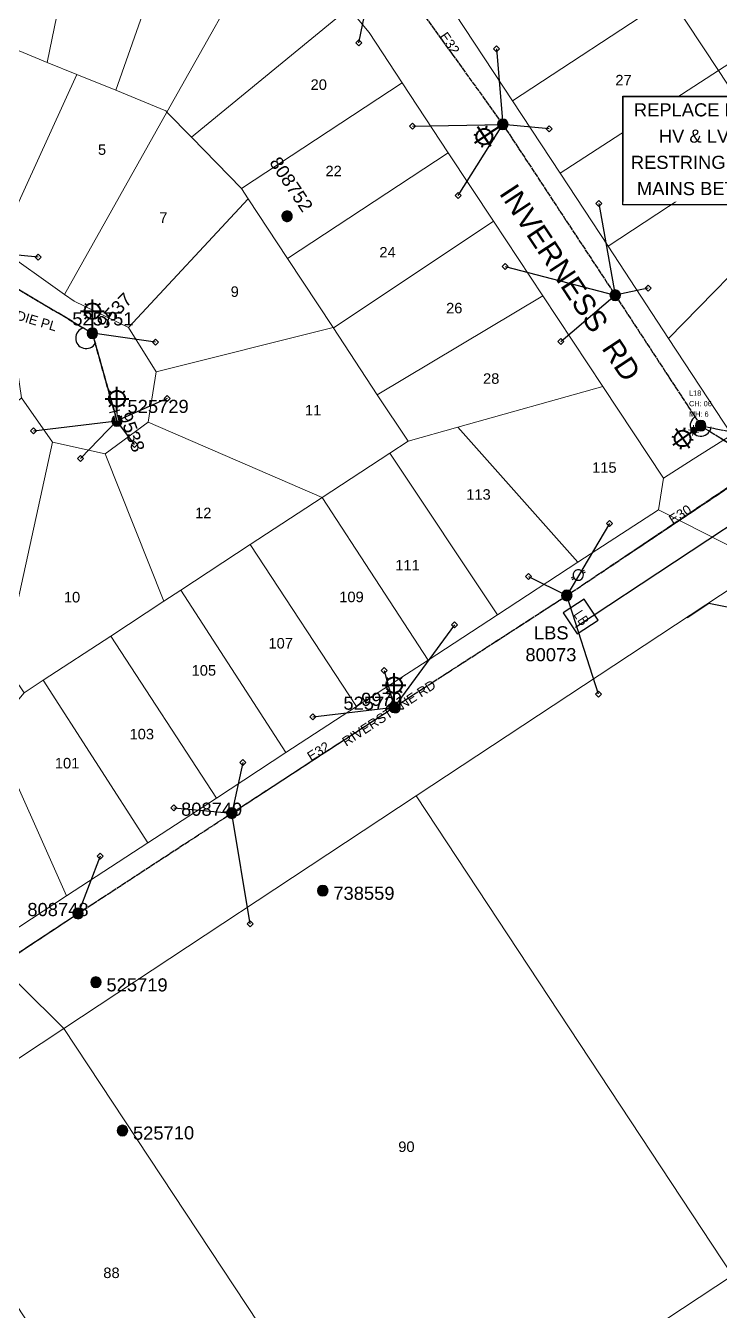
# Model space of a CAD drawing. Header units: metres. Extents: x 302064 to 305578, y 6265466 to 6271990.
# Drawn here: x 302822.2 to 302954.4, y 6270989.3 to 6271234.3 of the extents above; entities that cross this region are included whole.
import ezdxf
from ezdxf.enums import TextEntityAlignment as Align

# ---------------------------------------------------------------- set-up
doc = ezdxf.new("R2010")
doc.units = ezdxf.units.M
doc.linetypes.add('Cable Exist OH', pattern=[1, 1, 0])
doc.layers.get('0').update_dxf_attribs({"color": 6})
for name, color, linetype in [('_User Miscellaneous1', 7, 'Continuous'), ('_User_LV_Exist', 7, 'Continuous'), ('DEVELOP', 2, 'Continuous'), ('Equip_SP_HV_EXT', 7, 'Continuous'), ('Equip_SP_LV_EXT', 7, 'Continuous'), ('Equip_SP_SL_EXT', 7, 'Continuous'), ('Mains_HV_EXT', 1, 'Continuous'), ('Mains_LV_EXT', 5, 'Continuous'), ('Mains_SL_EXT', 3, 'Continuous'), ('Services_SP_EXT', 7, 'Continuous'), ('SupportsOH_SP_TR_HV_LV_SL_EXT', 7, 'Continuous'), ('XR01255_CC_DES$0$ROAD_CONTROL', 252, 'Continuous'), ('XR01255_CC_LOT_LAYOUT$0$F_LOT', 252, 'Continuous')]:
    doc.layers.add(name, color=color, linetype=linetype)
for name, color, linetype, lineweight in [('Cadastre Land Parcels_SP_EXT', 7, 'Continuous', 5), ('Cadastre Roads_SP_EXT', 9, 'Continuous', 5), ('LH-LUM-L18', 1, 'Continuous', 0), ('LH-POL-Poles&Pendants', 1, 'Continuous', 0)]:
    doc.layers.add(name, color=color, linetype=linetype, lineweight=lineweight)
doc.styles.add('iecARIAL', font='arial.ttf', dxfattribs={"height": 2})
doc.styles.add('POLE_LABEL', font='arial.ttf')
doc.styles.get("Standard").update_dxf_attribs({"font": 'arial.ttf'})

# ---------------------------------------------------------------- blocks, each defined once
blk = doc.blocks.new('LV_OH_LINKS_OPEN_EXT')
for p, q in [((-0.17, 4.97), (-0.17, 5.46)), ((0.17, 4.97), (0.17, 5.46)), ((-0.17, 3), (-0.17, 2.5)), ((0.17, 3), (0.17, 2.5))]:
    blk.add_line(p, q)
blk.add_lwpolyline([(0, 2.99, 1), (0, 4.98, 1)], format="xyb", close=True)
at = {"flags": 9}
for tag, p in [('ACTUAL_STATUS', (0, 0)), ('CONSTRUCTED_VOLTAGE', (0, -0.2)), ('OPERATING_VOLTAGE', (0, -0.6)), ('ORIENTATION', (0, -0.8)), ('OWNED_BY', (0, -1)), ('STATE', (0, -1.2)), ('SWITCH_TYPE', (0, -1.4)), ('NO_PHASES', (0, -0.4)), ('USAGE', (0, -1.6)), ('LEGEND', (0, -1.8)), ('NOTES', (0, -2))]:
    blk.add_attdef(tag, text='', height=0.2, dxfattribs=at).set_placement(p, align=Align.MIDDLE_LEFT)
at = {"flags": 1}
blk.add_attdef('Z', (0, 0), '', height=0.2, dxfattribs=at)
blk = doc.blocks.new('SL_LANTERN_EXT')
at = {"lineweight": 40}
for p, q in [((-1.46, 5.68), (-1.06, 5.28)), ((0, 1.97), (0, 6.47)), ((1.46, 5.68), (1.06, 5.28)), ((-2.25, 4.22), (2.25, 4.22)), ((-1.46, 2.76), (-1.06, 3.16)), ((0, 0), (0, 2.72)), ((1.46, 2.76), (1.06, 3.16))]:
    blk.add_line(p, q, dxfattribs=at)
blk.add_circle((0, 4.22), 1.5, dxfattribs=at)
at = {"style": 'iecARIAL', "flags": 8}
blk.add_attdef('ASSET_NUM', (1.5, 1.5), '', height=2.5, dxfattribs=at)
for tag, p, height, flags in [('OPERATING_VOLTAGE', (0.98, -1.65), 0.2, 9), ('ORIENTATION', (0.98, -1.85), 0.2, 9), ('OWNED_BY', (0.98, -2.05), 0.2, 9), ('STATE', (0.98, -2.25), 0.2, 9), ('CONSTRUCTED_VOLTAGE', (0.98, -0.65), 0.2, 9), ('CONTROL_TYPE', (0.98, -0.85), 0.2, 9), ('LANTERN_PURPOSE', (0.98, -1.05), 0.2, 9), ('LANTERN_TYPE', (0.98, -1.25), 0.2, 9), ('NO_PHASES', (0.98, -1.45), 0.2, 9), ('USAGE', (0.98, -2.45), 0.2, 9), ('CEXIST', (0.98, -2.65), 0.2, 9), ('LNUMBER', (2.18, -3.25), 2.5, 8), ('CNEW', (0.98, -2.85), 0.2, 9), ('CNUMBER', (0.98, -3.05), 0.2, 9), ('CREMOVE', (0.98, -3.25), 0.2, 9), ('CREPLACE', (0.98, -3.45), 0.2, 9), ('LKINGHEIGHT', (0.98, -3.65), 0.2, 9), ('LBRACKET', (0.98, -3.85), 0.2, 9), ('LBRACKETVOCAB', (0.98, -4.05), 0.2, 9), ('LCATEGORY', (0.98, -4.25), 0.2, 9), ('LCHARGE1', (0.98, -4.45), 0.2, 9), ('LCHARGE1PERCENT', (0.98, -4.65), 0.2, 9), ('LCHARGE2', (0.98, -4.85), 0.2, 9), ('LCHARGE2PERCENT', (0.98, -5.05), 0.2, 9), ('LCHARGE3', (0.98, -5.25), 0.2, 9), ('LCHARGE3PERCENT', (0.98, -5.45), 0.2, 9), ('LEXIST', (0.98, -5.65), 0.2, 9), ('LLAMP', (0.98, -5.85), 0.2, 9), ('LLAMPVOCAB', (0.98, -6.05), 0.2, 9), ('LMAST', (0.98, -6.25), 0.2, 9), ('LMASTVOCAB', (0.98, -6.45), 0.2, 9), ('LNEW', (0.98, -6.65), 0.2, 9), ('LANTNUMBER', (0.98, -6.85), 0.2, 9), ('LOUTREACH', (0.98, -7.25), 0.2, 9), ('LOUTREACHVOCAB', (0.98, -7.45), 0.2, 9), ('STREETNAME', (0.98, -9.25), 0.2, 9), ('SUBURB', (0.98, -9.45), 0.2, 1), ('LRATECODE', (0.98, -7.65), 0.2, 9), ('LREMOVE', (0.98, -7.85), 0.2, 9), ('LREPLACE', (0.98, -8.05), 0.2, 9), ('LTYPE', (0.98, -8.25), 0.2, 9), ('LTYPEVOCAB', (0.98, -8.45), 0.2, 9), ('LEGEND', (0.98, -8.65), 0.2, 9), ('LOCATION', (0.98, -8.85), 0.2, 9), ('NOTES', (0.98, -9.05), 0.2, 9)]:
    blk.add_attdef(tag, p, '', height=height, dxfattribs=dict(flags=flags))
blk = doc.blocks.new('CCP_EXT')
at = {"flags": 9}
blk.add_attdef('NOTES', text='', height=0.2, dxfattribs=at).set_placement((0, -2), align=Align.MIDDLE_LEFT)
blk.add_wipeout([(0, 0.57), (0.57, 0), (0, -0.57), (-0.57, 0)])
blk.add_lwpolyline([(-0.57, 0), (0, 0.57), (0.57, 0), (0, -0.57), (-0.57, 0)])
at = {"flags": 1}
blk.add_attdef('Z', (0, 0), '', height=0.2, dxfattribs=at)
at = {"flags": 9}
for tag, p in [('CCP_TYPE', (0, 0)), ('CONSTRUCTED_VOLTAGE', (0, -0.2)), ('OPERATING_VOLTAGE', (0, -0.6)), ('ORIENTATION', (0, -0.8)), ('OWNED_BY', (0, -1)), ('STATE', (0, -1.8)), ('NO_PHASES', (0, -0.4)), ('USAGE', (0, -1.2)), ('LEGEND', (0, -1.4)), ('LIFE_SUPPORT', (0, -1.6))]:
    blk.add_attdef(tag, text='', height=0.2, dxfattribs=at).set_placement(p, align=Align.MIDDLE_LEFT)
blk = doc.blocks.new('POLE_EXT')
blk.add_hatch(color=256).paths.add_polyline_path([(-1, 0, 1), (1, 0, 1)])
blk.add_lwpolyline([(-1, 0, 1), (1, 0, 1)], format="xyb", close=True)
for tag, height, flags, p in [('pNumber', 2.5, 8, (-17.84, 2.07)), ('OWNED_BY', 0.2, 9, (1.35, -0.4)), ('SPECIAL_USE', 0.2, 9, (1.35, -0.8)), ('STATE', 0.2, 9, (1.35, -1)), ('cLV', 0.2, 9, (1.35, -1.4)), ('hDepth', 0.2, 9, (1.35, -1.6)), ('hDia', 0.2, 9, (1.35, -1.8)), ('cHV', 0.2, 9, (1.35, -2)), ('PARENT', 0.2, 9, (1.35, -0.6)), ('USAGE', 0.2, 9, (1.35, -1.2)), ('LBRACKET', 0.2, 9, (1.35, -2.2)), ('LExisting', 0.2, 9, (1.35, -2.4)), ('cLinedev', 0.2, 9, (1.35, -3.4)), ('pExisting', 0.2, 9, (1.35, -3.8)), ('pFooting', 0.2, 9, (1.35, -4.4)), ('pNew', 0.2, 9, (1.35, -4.6)), ('pRelocate', 0.2, 9, (1.35, -5)), ('LANTNUMBER', 0.2, 9, (1.35, -2.6)), ('LOther', 0.2, 9, (1.35, -2.8)), ('LRemove', 0.2, 9, (1.35, -3)), ('LEGEND', 0.2, 9, (1.35, -3.2)), ('LOCATION', 0.2, 9, (1.35, -3.6)), ('PFNUMBER', 0.2, 9, (1.35, -4)), ('NEWPFNUMBER', 0.2, 9, (1.35, -4.2)), ('pRemove', 0.2, 9, (1.35, -5.2)), ('pReplace', 0.2, 9, (1.35, -5.4)), ('pStay', 0.2, 9, (1.35, -5.6)), ('pType', 0.2, 9, (1.35, -5.8)), ('cspan', 0.2, 9, (1.35, -6)), ('STREETNAME', 0.2, 9, (1.35, -6.2)), ('SUBURB', 0.2, 9, (1.35, -6.4)), ('OPERATED_BY', 0.2, 9, (1.36, -7.01)), ('NOTES', 0.2, 9, (1.35, -6.6)), ('MAINTAINED_BY', 0.2, 9, (1.36, -6.81))]:
    blk.add_attdef(tag, text='', height=height, dxfattribs=dict(flags=flags)).set_placement(p, align=Align.MIDDLE_LEFT)
at = {"style": 'POLE_LABEL'}
for tag, height, flags, p in [('ASSET_NUM', 2.5, 8, (2, 2)), ('STRUCTURE_PLANT_NUMBER', 0.2, 9, (1.35, 0.03)), ('STREET_CODE', 0.2, 9, (1.35, -0.2))]:
    blk.add_attdef(tag, text='', height=height, dxfattribs=dict(at, flags=flags)).set_placement(p, align=Align.MIDDLE_LEFT)
at = {"flags": 1}
blk.add_attdef('Z', (1.35, -7.33), '', height=0.2, dxfattribs=at)
blk = doc.blocks.new('HV_LOAD_BREAK_EXT')
blk.add_lwpolyline([(-2.4, -2.4), (2.4, -2.4), (2.4, 2.4), (-2.4, 2.4)], close=True)
at = {"insert": (-1.1, 0.99), "char_height": 2, "width": 2.9628, "attachment_point": 1}
blk.add_mtext('{\\Fisocp|c0;LB}', dxfattribs=at)
for tag, height, flags, p in [('ASSET_NUM', 2.5, 8, (2, 2)), ('STREET_CODE', 0.2, 9, (1.5, 0)), ('ACTUAL_STATUS', 0.2, 9, (1.5, -0.2)), ('CONSTRUCTED_VOLTAGE', 0.2, 9, (1.5, -0.4)), ('OPERATING_VOLTAGE', 0.2, 9, (1.5, -0.8)), ('ORIENTATION', 0.2, 9, (1.5, -1)), ('OWNED_BY', 0.2, 9, (1.5, -1.2)), ('OPERATED_BY', 0.2, 9, (1.5, -1.4)), ('STATE', 0.2, 9, (1.5, -1.8)), ('SWITCH_TYPE', 0.2, 9, (1.5, -2)), ('NO_PHASES', 0.2, 9, (1.5, -0.6)), ('MAINTAINED_BY', 0.2, 9, (1.5, -1.6)), ('USAGE', 0.2, 9, (1.5, -2.2)), ('LEGEND', 0.2, 9, (1.5, -2.4)), ('STREETNAME', 0.2, 9, (1.5, -2.8)), ('SUBURB', 0.2, 9, (1.5, -3)), ('Z', 0.2, 1, (1.5, -3.6)), ('LOCATION', 0.2, 9, (1.5, -2.6)), ('NOTES', 0.2, 9, (1.5, -3.2)), ('LABEL_ALIGNMENT', 0.2, 9, (1.5, -3.4))]:
    blk.add_attdef(tag, text='', height=height, dxfattribs=dict(flags=flags)).set_placement(p, align=Align.MIDDLE_LEFT)
blk = doc.blocks.new('End Shackle_EXT')
at = {"flags": 9}
blk.add_attdef('NOTES', text='', height=0.2, dxfattribs=at).set_placement((0, -1.6), align=Align.MIDDLE_LEFT)
blk.add_wipeout([(0, 0.25), (1.81, 0.25), (1.82, -0.25), (0, -0.25)])
blk.add_line((1.81, -1), (1.81, 1))
at = {"flags": 1}
blk.add_attdef('Z', (0, 0), '', height=0.2, dxfattribs=at)
at = {"flags": 9}
for tag, p in [('CONNECTOR_TYPE', (0, 0)), ('CONSTRUCTED_VOLTAGE', (0, -0.2)), ('OPERATING_VOLTAGE', (0, -0.6)), ('ORIENTATION', (0, -0.8)), ('OWNED_BY', (0, -1)), ('STATE', (0, -1.2)), ('NO_PHASES', (0, -0.4)), ('USAGE', (0, -1.4))]:
    blk.add_attdef(tag, text='', height=0.2, dxfattribs=at).set_placement(p, align=Align.MIDDLE_LEFT)
blk = doc.blocks.new('A$C07AF69C9')
at = {"layer": 'XR01255_CC_DES$0$ROAD_CONTROL'}
blk.add_lwpolyline([(131.97, 189.03), (0, 101.85)], dxfattribs=at)
at = {"layer": 'XR01255_CC_LOT_LAYOUT$0$F_LOT'}
blk.add_lwpolyline([(21.25, 103.76), (25.42, 106.52), (32.34, 105.11), (101.68, 0)], dxfattribs=at)
blk = doc.blocks.new('A$C70F866E6')
at = {"layer": 'LH-LUM-L18', "color": 1, "extrusion": (0.072045, 0.049047, 0.996195)}
for p, q in [((0.00051, 0.0915, 0.00609), (0.00011, 0.09154, 0.00612)), ((0.00061, 0.09111, 0.0061), (0.00028, 0.09089, 0.00614)), ((0.00068, 0.09186, 0.00606), (0.00041, 0.09214, 0.00607)), ((0.0005, 0.09147, 0.00609), (0.00128, 0.092, 0.00601)), ((0.0005, 0.09149, 0.00609), (0.00126, 0.092, 0.00601)), ((0.0005, 0.09144, 0.00609), (0.0013, 0.09199, 0.00601)), ((0.0005, 0.09142, 0.0061), (0.00132, 0.09198, 0.00601)), ((0.0005, 0.0914, 0.0061), (0.00134, 0.09197, 0.00601)), ((0.0005, 0.09137, 0.0061), (0.00136, 0.09196, 0.00601)), ((0.00053, 0.09162, 0.00608), (0.0005, 0.09147, 0.00609)), ((0.0005, 0.09147, 0.00609), (0.00051, 0.09132, 0.0061)), ((0.00051, 0.09154, 0.00609), (0.0012, 0.09202, 0.00601)), ((0.00051, 0.09152, 0.00609), (0.00123, 0.09201, 0.00601)), ((0.00051, 0.09135, 0.0061), (0.00138, 0.09195, 0.00601)), ((0.00051, 0.09133, 0.0061), (0.0014, 0.09194, 0.006)), ((0.00051, 0.09131, 0.0061), (0.00142, 0.09193, 0.006)), ((0.00051, 0.09132, 0.0061), (0.00056, 0.09117, 0.0061)), ((0.00052, 0.09157, 0.00609), (0.00118, 0.09202, 0.00602)), ((0.00052, 0.0916, 0.00608), (0.00115, 0.09202, 0.00602)), ((0.00052, 0.09129, 0.0061), (0.00144, 0.09191, 0.006)), ((0.00053, 0.09163, 0.00608), (0.00112, 0.09203, 0.00602)), ((0.00053, 0.09127, 0.0061), (0.00145, 0.0919, 0.006)), ((0.00053, 0.09125, 0.0061), (0.00147, 0.09189, 0.006)), ((0.0006, 0.09176, 0.00607), (0.00053, 0.09162, 0.00608)), ((0.00054, 0.09166, 0.00608), (0.00108, 0.09203, 0.00602)), ((0.00054, 0.09123, 0.0061), (0.00148, 0.09187, 0.006)), ((0.00055, 0.09121, 0.0061), (0.0015, 0.09186, 0.006)), ((0.00055, 0.09119, 0.0061), (0.00151, 0.09185, 0.006)), ((0.00056, 0.0917, 0.00608), (0.00104, 0.09203, 0.00603)), ((0.00056, 0.09118, 0.0061), (0.00153, 0.09183, 0.006)), ((0.00056, 0.09117, 0.0061), (0.0006, 0.09111, 0.0061)), ((0.00057, 0.09116, 0.0061), (0.00154, 0.09182, 0.006)), ((0.00058, 0.09173, 0.00607), (0.001, 0.09202, 0.00603)), ((0.00058, 0.09114, 0.0061), (0.00155, 0.0918, 0.006)), ((0.00059, 0.09112, 0.0061), (0.00156, 0.09179, 0.006)), ((0.0006, 0.09177, 0.00607), (0.00095, 0.09201, 0.00603)), ((0.0007, 0.09188, 0.00606), (0.0006, 0.09176, 0.00607)), ((0.0006, 0.09111, 0.0061), (0.00158, 0.09177, 0.006)), ((0.0006, 0.09111, 0.0061), (0.00065, 0.09105, 0.0061)), ((0.00061, 0.09109, 0.0061), (0.00159, 0.09175, 0.006)), ((0.00063, 0.09108, 0.0061), (0.0016, 0.09174, 0.006)), ((0.00064, 0.09182, 0.00606), (0.00089, 0.09199, 0.00604)), ((0.00064, 0.09106, 0.0061), (0.00161, 0.09172, 0.006)), ((0.00065, 0.09105, 0.0061), (0.00162, 0.0917, 0.006)), ((0.00065, 0.09105, 0.0061), (0.00077, 0.09095, 0.0061)), ((0.00067, 0.09103, 0.0061), (0.00162, 0.09168, 0.006)), ((0.00068, 0.09102, 0.0061), (0.00163, 0.09166, 0.006)), ((0.00069, 0.091, 0.0061), (0.00164, 0.09165, 0.006)), ((0.00082, 0.09197, 0.00604), (0.0007, 0.09188, 0.00606)), ((0.00071, 0.09099, 0.0061), (0.00165, 0.09163, 0.006)), ((0.00073, 0.09098, 0.0061), (0.00165, 0.09161, 0.006)), ((0.00074, 0.09096, 0.0061), (0.00166, 0.09159, 0.006)), ((0.00076, 0.09193, 0.00605), (0.00075, 0.09192, 0.00605)), ((0.00076, 0.09095, 0.0061), (0.00166, 0.09157, 0.006)), ((0.00077, 0.09095, 0.0061), (0.00091, 0.09088, 0.00609)), ((0.00078, 0.09094, 0.0061), (0.00167, 0.09155, 0.006)), ((0.00079, 0.09093, 0.0061), (0.00167, 0.09153, 0.00601)), ((0.00081, 0.09092, 0.0061), (0.00167, 0.0915, 0.00601)), ((0.00097, 0.09202, 0.00603), (0.00082, 0.09197, 0.00604)), ((0.00083, 0.09091, 0.0061), (0.00168, 0.09148, 0.00601)), ((0.00093, 0.09087, 0.00609), (0.00083, 0.09049, 0.00612)), ((0.00086, 0.0909, 0.00609), (0.00168, 0.09146, 0.00601)), ((0.00088, 0.09089, 0.00609), (0.00168, 0.09143, 0.00601)), ((0.0009, 0.09088, 0.00609), (0.00168, 0.09141, 0.00601)), ((0.00091, 0.09088, 0.00609), (0.00106, 0.09085, 0.00608)), ((0.00092, 0.09087, 0.00609), (0.00168, 0.09139, 0.00601)), ((0.00095, 0.09087, 0.00609), (0.00167, 0.09136, 0.00601)), ((0.00112, 0.09203, 0.00602), (0.00097, 0.09202, 0.00603)), ((0.00097, 0.09086, 0.00609), (0.00167, 0.09133, 0.00601)), ((0.001, 0.09086, 0.00609), (0.00166, 0.09131, 0.00602)), ((0.00105, 0.09203, 0.00603), (0.00102, 0.09242, 0.00601)), ((0.00103, 0.09085, 0.00608), (0.00166, 0.09128, 0.00602)), ((0.00106, 0.09085, 0.00608), (0.00165, 0.09125, 0.00602)), ((0.00106, 0.09085, 0.00608), (0.00121, 0.09086, 0.00607)), ((0.0011, 0.09085, 0.00608), (0.00164, 0.09121, 0.00602)), ((0.00127, 0.092, 0.00601), (0.00112, 0.09203, 0.00602)), ((0.00113, 0.09085, 0.00608), (0.00162, 0.09118, 0.00603)), ((0.00118, 0.09085, 0.00607), (0.0016, 0.09114, 0.00603)), ((0.00121, 0.09086, 0.00607), (0.00136, 0.09091, 0.00606)), ((0.00122, 0.09086, 0.00607), (0.00157, 0.0911, 0.00603)), ((0.00141, 0.09193, 0.006), (0.00127, 0.092, 0.00601)), ((0.00129, 0.09088, 0.00606), (0.00154, 0.09105, 0.00604)), ((0.00133, 0.0909, 0.00606), (0.0015, 0.09054, 0.00607)), ((0.00136, 0.09091, 0.00606), (0.00148, 0.091, 0.00604)), ((0.00153, 0.09183, 0.006), (0.00141, 0.09193, 0.006)), ((0.00143, 0.09192, 0.006), (0.00166, 0.09224, 0.00597)), ((0.00148, 0.091, 0.00604), (0.00158, 0.09111, 0.00603)), ((0.00161, 0.0917, 0.006), (0.00153, 0.09183, 0.006)), ((0.00154, 0.09182, 0.006), (0.00153, 0.09174, 0.00601)), ((0.00162, 0.0918, 0.00599), (0.00153, 0.09174, 0.00601)), ((0.00153, 0.09174, 0.00601), (0.00161, 0.09172, 0.006)), ((0.00161, 0.09172, 0.006), (0.00154, 0.09182, 0.006)), ((0.00158, 0.09111, 0.00603), (0.00165, 0.09125, 0.00602)), ((0.00167, 0.09156, 0.006), (0.00161, 0.0917, 0.006)), ((0.00162, 0.09118, 0.00603), (0.00198, 0.09101, 0.00601)), ((0.00165, 0.09125, 0.00602), (0.00168, 0.0914, 0.00601)), ((0.00166, 0.09158, 0.006), (0.00204, 0.09168, 0.00597)), ((0.00168, 0.0914, 0.00601), (0.00167, 0.09156, 0.006))]:
    blk.add_line(p, q, dxfattribs=at)
at = {"layer": 'LH-POL-Poles&Pendants', "color": 1}
blk.add_line((0.0024, 0.09233, 0.006), (0.00158, 0.09177, 0.006), dxfattribs=at)
at = {"layer": 'LH-LUM-L18', "color": 1, "char_height": 0.001, "attachment_point": 1}
for s, insert in [('L18', (0.00018, 0.09904, 0.006)), ('CH: 06', (0.00018, 0.09704, 0.006)), ('MH: 6', (0.00018, 0.09504, 0.006))]:
    blk.add_mtext(s, dxfattribs=dict(at, insert=insert))

msp = doc.modelspace()

# ---------------------------------------------------------------- linework, layer by layer
at = {"layer": '_User_LV_Exist', "linetype": 'Continuous'}
for points in [[(302833.135, 6271176.676, 1.4779663), (302835.396, 6271173.729)], [(302949.593, 6271159.724, 1.5667105), (302952.674, 6271157.805)]]:
    msp.add_lwpolyline(points, format="xyb", dxfattribs=at)
at = {"layer": '_User_LV_Exist', "linetype": 'Cable Exist OH'}
for points in [[(302950.689, 6271158.05), (302962.428, 6271150.782)], [(302795.898, 6271041.091), (302832.124, 6271065.084)]]:
    msp.add_lwpolyline(points, dxfattribs=at)
at = {"layer": 'Cadastre Land Parcels_SP_EXT', "linetype": 'Continuous'}
for points in [[(302833.841, 6271264.373), (302816.329, 6271269.707), (302815.398, 6271246.152), (302814.752, 6271232.014), (302826.245, 6271227.29), (302833.841, 6271264.373)], [(302852.246, 6271258.814), (302833.841, 6271264.373), (302826.245, 6271227.29), (302831.896, 6271225.01), (302839.344, 6271221.962), (302852.246, 6271258.814)], [(302849.052, 6271217.808), (302867.982, 6271251.532), (302863.135, 6271254.424), (302852.246, 6271258.814), (302839.344, 6271221.962), (302848.817, 6271218.049), (302849.052, 6271217.808)], [(302954.071, 6271225.759), (302984.965, 6271245.796), (302975.593, 6271259.928), (302944.904, 6271239.725), (302954.071, 6271225.759)], [(302944.904, 6271239.725), (302934.087, 6271256.205), (302903.926, 6271236.532), (302914.848, 6271219.94), (302944.904, 6271239.725)], [(302853.716, 6271213.031), (302883.661, 6271237.61), (302879.88, 6271242.044), (302871.634, 6271249.386), (302867.982, 6271251.532), (302849.052, 6271217.808), (302853.716, 6271213.031)], [(302993.935, 6271232.274), (302984.965, 6271245.796), (302954.071, 6271225.759), (302963.099, 6271212.006), (302993.935, 6271232.274)], [(302954.071, 6271225.759), (302944.904, 6271239.725), (302914.848, 6271219.94), (302923.912, 6271206.201), (302954.071, 6271225.759)], [(302893.855, 6271223.412), (302887.557, 6271232.99), (302883.661, 6271237.61), (302853.716, 6271213.031), (302863.224, 6271203.222), (302893.855, 6271223.412)], [(302831.896, 6271225.01), (302826.245, 6271227.29), (302814.752, 6271232.014), (302808.919, 6271217.923), (302800.733, 6271198.365), (302807.383, 6271196.299), (302816.868, 6271192.082), (302831.896, 6271225.01)], [(302839.344, 6271221.962), (302831.896, 6271225.01), (302816.868, 6271192.082), (302829.546, 6271183.059), (302849.052, 6271217.808), (302848.817, 6271218.049), (302839.344, 6271221.962)], [(302902.617, 6271210.08), (302893.855, 6271223.412), (302863.224, 6271203.222), (302864.489, 6271201.298), (302871.987, 6271189.89), (302902.617, 6271210.08)], [(302963.099, 6271212.006), (302954.071, 6271225.759), (302923.912, 6271206.201), (302933.09, 6271192.282), (302963.099, 6271212.006)], [(302853.716, 6271213.031), (302849.052, 6271217.808), (302829.546, 6271183.059), (302831.372, 6271181.76), (302841.758, 6271176.767), (302864.489, 6271201.298), (302863.224, 6271203.222), (302853.716, 6271213.031)], [(302970.327, 6271200.994), (302963.099, 6271212.006), (302933.09, 6271192.282), (302944.538, 6271174.689), (302964.832, 6271195.351), (302970.327, 6271200.994)], [(302911.258, 6271197.046), (302902.617, 6271210.08), (302871.987, 6271189.89), (302880.713, 6271176.731), (302880.919, 6271176.782), (302911.258, 6271197.046)], [(302871.987, 6271189.89), (302864.489, 6271201.298), (302841.758, 6271176.767), (302846.997, 6271168.283), (302880.713, 6271176.731), (302871.987, 6271189.89)], [(302920.637, 6271182.828), (302911.258, 6271197.046), (302880.919, 6271176.782), (302880.713, 6271176.731), (302889.081, 6271163.919), (302920.637, 6271182.828)], [(302979.105, 6271166.565), (302964.832, 6271195.351), (302944.538, 6271174.689), (302956.604, 6271156.325), (302962.029, 6271155.13), (302979.105, 6271166.565)], [(302932.081, 6271165.523), (302920.637, 6271182.828), (302889.081, 6271163.919), (302894.969, 6271155.097), (302904.42, 6271157.772), (302932.081, 6271165.523)], [(302889.081, 6271163.919), (302880.713, 6271176.731), (302846.997, 6271168.283), (302845.481, 6271158.751), (302878.58, 6271144.385), (302891.507, 6271152.814), (302894.969, 6271155.097), (302889.081, 6271163.919)], [(302943.62, 6271148.049), (302932.081, 6271165.523), (302904.42, 6271157.772), (302927.318, 6271132.024), (302942.637, 6271142.027), (302943.62, 6271148.049)], [(302827.25, 6271154.897), (302821.383, 6271163.386), (302798.18, 6271142.53), (302807.031, 6271129.298), (302816.986, 6271114.416), (302818.062, 6271112.805), (302818.614, 6271115.317), (302827.25, 6271154.897)], [(302878.58, 6271144.385), (302845.481, 6271158.751), (302837.296, 6271152.691), (302848.484, 6271124.583), (302851.717, 6271126.71), (302864.928, 6271135.382), (302878.58, 6271144.385)], [(302927.318, 6271132.024), (302904.42, 6271157.772), (302894.969, 6271155.097), (302891.507, 6271152.814), (302912.002, 6271122.017), (302927.318, 6271132.024)], [(302837.296, 6271152.691), (302827.25, 6271154.897), (302818.614, 6271115.317), (302818.062, 6271112.805), (302821.88, 6271107.161), (302825.456, 6271109.531), (302838.368, 6271117.968), (302848.484, 6271124.583), (302837.296, 6271152.691)], [(302912.002, 6271122.017), (302891.507, 6271152.814), (302878.58, 6271144.385), (302898.783, 6271113.384), (302912.002, 6271122.017)], [(302898.783, 6271113.384), (302878.58, 6271144.385), (302864.928, 6271135.382), (302885.159, 6271104.513), (302898.783, 6271113.384)], [(302885.159, 6271104.513), (302864.928, 6271135.382), (302851.717, 6271126.71), (302871.716, 6271095.737), (302885.159, 6271104.513)], [(303023.65, 6271040.271), (302963.233, 6271131.505), (302896.524, 6271087.489), (302956.73, 6270996.069), (303023.65, 6271040.271)], [(302871.716, 6271095.737), (302851.717, 6271126.71), (302848.484, 6271124.583), (302838.368, 6271117.968), (302858.467, 6271087.063), (302871.716, 6271095.737)], [(302858.467, 6271087.063), (302838.368, 6271117.968), (302825.456, 6271109.531), (302845.421, 6271078.524), (302858.467, 6271087.063)], [(302845.421, 6271078.524), (302825.456, 6271109.531), (302821.88, 6271107.161), (302815.827, 6271100.012), (302829.936, 6271068.425), (302845.421, 6271078.524)], [(302829.936, 6271068.425), (302815.827, 6271100.012), (302796.941, 6271077.577), (302808.899, 6271059.111), (302814.318, 6271058.215), (302829.936, 6271068.425)], [(302956.73, 6270996.069), (302896.524, 6271087.489), (302829.413, 6271043.141), (302889.722, 6270951.817), (302956.73, 6270996.069)], [(302889.722, 6270951.817), (302829.413, 6271043.141), (302807.419, 6271028.62), (302798.909, 6271023), (302859.231, 6270931.444), (302889.722, 6270951.817)], [(303017.047, 6270904.464), (302956.73, 6270996.069), (302889.722, 6270951.817), (302950.109, 6270860.226), (303017.047, 6270904.464)]]:
    msp.add_lwpolyline(points, close=True, dxfattribs=at)
at = {"layer": 'Mains_LV_EXT', "linetype": 'Continuous'}
for points in [[(302833.135, 6271176.676, 1.4779663), (302835.396, 6271173.729)], [(302949.593, 6271159.724, 1.5667105), (302952.674, 6271157.805)]]:
    msp.add_lwpolyline(points, format="xyb", dxfattribs=at)
at = {"layer": 'Mains_LV_EXT', "linetype": 'Cable Exist OH'}
for points in [[(302950.689, 6271158.05), (302962.384, 6271150.735)], [(302795.898, 6271041.091), (302832.124, 6271065.084)]]:
    msp.add_lwpolyline(points, dxfattribs=at)
at = {"layer": 'Mains_SL_EXT', "linetype": 'Cable Exist OH'}
msp.add_lwpolyline([(302950.689, 6271158.05), (302968.263, 6271154.498)], dxfattribs=at)

# ---------------------------------------------------------------- block references
at = {"layer": 'Defpoints', "xscale": 1000, "yscale": 1000, "zscale": 1000}
msp.add_blockref('A$C70F866E6', (302948.287, 6271065.718), dxfattribs=at)
at = {"layer": 'Equip_SP_HV_EXT', "rotation": 303.5400138079135}
msp.add_blockref('HV_LOAD_BREAK_EXT', (302927.846, 6271121.688), dxfattribs=at)
at = {"layer": 'Equip_SP_LV_EXT', "rotation": 300.6826675645648}
msp.add_blockref('LV_OH_LINKS_OPEN_EXT', (302923.946, 6271127.555), dxfattribs=at)
at = {"layer": 'Equip_SP_SL_EXT'}
for p, rotation in [((302913, 6271215.482), 123.6578095748101), ((302950.689, 6271158.05), 125.1612701854642)]:
    msp.add_blockref('SL_LANTERN_EXT', p, dxfattribs=dict(at, rotation=rotation))
ref = msp.add_blockref('SL_LANTERN_EXT', (302834.855, 6271175.654), dxfattribs=at)
ref.add_attrib('ASSET_NUM', '9537', dxfattribs={"layer": '0', "height": 2.5, "rotation": 46.08884, "style": 'iecARIAL'}).set_placement((302836.355, 6271177.154), align=Align.MIDDLE_LEFT)
ref = msp.add_blockref('SL_LANTERN_EXT', (302839.54, 6271158.975), dxfattribs=at)
ref.add_attrib('ASSET_NUM', '9538', dxfattribs={"layer": '0', "height": 2.5, "rotation": 290.56746, "style": 'iecARIAL'}).set_placement((302841.04, 6271160.475), align=Align.MIDDLE_LEFT)
ref = msp.add_blockref('SL_LANTERN_EXT', (302892.307, 6271104.401), dxfattribs=at)
ref.add_attrib('ASSET_NUM', '9970', dxfattribs={"layer": '0', "height": 2.5, "rotation": 359.92832, "style": 'iecARIAL'}).set_placement((302893.807, 6271105.901), align=Align.MIDDLE_RIGHT)
at = {"layer": 'SupportsOH_SP_TR_HV_LV_SL_EXT'}
for p in [(302913, 6271215.482), (302934.413, 6271182.923), (302950.689, 6271158.05), (302925.194, 6271125.689)]:
    msp.add_blockref('POLE_EXT', p, dxfattribs=at)
ref = msp.add_blockref('POLE_EXT', (302871.939, 6271197.957), dxfattribs=dict(at, rotation=303.6201045701607))
ref.add_attrib('ASSET_NUM', '808752', dxfattribs={"layer": '0', "height": 2.5, "rotation": 303.69272, "style": 'POLE_LABEL'}).set_placement((302875.963, 6271199.204), align=Align.MIDDLE_RIGHT)
ref = msp.add_blockref('POLE_EXT', (302834.855, 6271175.654), dxfattribs=at)
ref.add_attrib('ASSET_NUM', '525751', dxfattribs={"layer": '0', "height": 2.5, "style": 'POLE_LABEL'}).set_placement((302836.855, 6271176.404), align=Align.BOTTOM_CENTER)
ref = msp.add_blockref('POLE_EXT', (302892.307, 6271104.401), dxfattribs=at)
ref.add_attrib('ASSET_NUM', '525721', dxfattribs={"layer": '0', "height": 2.5, "rotation": 359.9274, "style": 'POLE_LABEL'}).set_placement((302894.307, 6271105.151), align=Align.MIDDLE_RIGHT)
ref = msp.add_blockref('POLE_EXT', (302878.732, 6271069.438), dxfattribs=at)
ref.add_attrib('ASSET_NUM', '738559', dxfattribs={"layer": '0', "height": 2.5, "style": 'POLE_LABEL'}).set_placement((302880.732, 6271070.188), align=Align.TOP_LEFT)
ref = msp.add_blockref('POLE_EXT', (302832.124, 6271065.084), dxfattribs=at)
ref.add_attrib('ASSET_NUM', '808748', dxfattribs={"layer": '0', "height": 2.5, "rotation": 359.96102, "style": 'POLE_LABEL'}).set_placement((302834.124, 6271065.834), align=Align.MIDDLE_RIGHT)
ref = msp.add_blockref('POLE_EXT', (302835.532, 6271051.988), dxfattribs=at)
ref.add_attrib('ASSET_NUM', '525719', dxfattribs={"layer": '0', "height": 2.5, "rotation": 359.94656, "style": 'POLE_LABEL'}).set_placement((302837.532, 6271052.738), align=Align.TOP_LEFT)
ref = msp.add_blockref('POLE_EXT', (302840.575, 6271023.712), dxfattribs=dict(at, rotation=0.4083643002692696))
ref.add_attrib('ASSET_NUM', '525710', dxfattribs={"layer": '0', "height": 2.5, "rotation": 0.38162, "style": 'POLE_LABEL'}).set_placement((302842.575, 6271024.462), align=Align.TOP_LEFT)

# ---------------------------------------------------------------- texts
at = {"layer": '_User Miscellaneous1', "lineweight": 25, "insert": (302917.087, 6271119.823), "char_height": 2.5, "width": 9.85714, "attachment_point": 1}
msp.add_mtext('\\pi1.8471;LBS \\P\\pi0.22274;80073', dxfattribs=at)
at = {"layer": 'Cadastre Land Parcels_SP_EXT'}
for s, p in [('20', (302876.403, 6271222.053)), ('27', (302934.434, 6271222.906)), ('5', (302835.92, 6271209.662)), ('29', (302943.543, 6271209.062)), ('22', (302879.234, 6271205.58)), ('7', (302847.594, 6271196.706)), ('24', (302889.499, 6271190.106)), ('9', (302861.189, 6271182.594)), ('26', (302902.206, 6271179.461)), ('28', (302909.244, 6271166.034)), ('11', (302875.333, 6271159.997)), ('115', (302930.015, 6271149.079)), ('113', (302906.043, 6271143.945)), ('12', (302854.414, 6271140.417)), ('111', (302892.527, 6271130.459)), ('10', (302829.426, 6271124.369)), ('109', (302881.863, 6271124.416)), ('107', (302868.38, 6271115.585)), ('105', (302853.75, 6271110.412)), ('103', (302841.928, 6271098.271)), ('101', (302827.704, 6271092.731)), ('90', (302893.097, 6271019.629)), ('88', (302836.939, 6270995.604))]:
    msp.add_text(s, height=2, dxfattribs=at).set_placement(p)
at = {"layer": 'Cadastre Roads_SP_EXT'}
for s, rotation, p in [('KEDDIE PL', 343.31592, (302815.206, 6271179.788)), ('RIVERSTONE RD', 33.28751, (302883.174, 6271096.862))]:
    msp.add_text(s, height=1.8, rotation=rotation, dxfattribs=at).set_placement(p)
at = {"layer": 'Mains_LV_EXT'}
for s, rotation, p in [('E32', 304.65203, (302900.902, 6271232.268)), ('E30', 32.68215, (302945.363, 6271139.18)), ('E32', 32.09961, (302876.474, 6271094.058))]:
    msp.add_text(s, height=1.8, rotation=rotation, dxfattribs=at).set_placement(p)

# ---------------------------------------------------------------- next in the draw order: block references
at = {"layer": 'Services_SP_EXT'}
for p in [(302885.578, 6271230.99), (302911.784, 6271229.857), (302895.813, 6271215.132), (302921.818, 6271214.626), (302904.528, 6271201.935), (302824.501, 6271190.168), (302913.486, 6271188.384), (302940.685, 6271184.244), (302846.88, 6271173.963), (302924.062, 6271174.098), (302849.123, 6271163.214), (302823.664, 6271157.07), (302842.885, 6271154.453), (302832.618, 6271151.767), (302933.311, 6271139.406), (302917.874, 6271129.305), (302903.799, 6271120.115), (302890.388, 6271111.371), (302931.208, 6271106.897), (302876.837, 6271102.537), (302863.517, 6271093.836), (302850.352, 6271085.22), (302836.321, 6271076.033), (302864.883, 6271063.103)]:
    msp.add_blockref('CCP_EXT', p, dxfattribs=at)
at = {"layer": 'Services_SP_EXT', "rotation": 90.0000000000002}
msp.add_blockref('CCP_EXT', (302931.315, 6271200.419), dxfattribs=at)

# ---------------------------------------------------------------- next in the draw order: block references
at = {"layer": 'Services_SP_EXT'}
for p in [(302885.578, 6271230.99), (302911.784, 6271229.857), (302895.813, 6271215.132), (302921.818, 6271214.626), (302904.528, 6271201.935), (302824.501, 6271190.168), (302913.486, 6271188.384), (302940.685, 6271184.244), (302846.88, 6271173.963), (302924.062, 6271174.098), (302849.123, 6271163.214), (302823.664, 6271157.07), (302842.885, 6271154.453), (302832.618, 6271151.767), (302933.311, 6271139.406), (302917.874, 6271129.305), (302903.799, 6271120.115), (302890.388, 6271111.371), (302931.208, 6271106.897), (302876.837, 6271102.537), (302863.517, 6271093.836), (302850.352, 6271085.22), (302836.321, 6271076.033), (302864.883, 6271063.103)]:
    msp.add_blockref('CCP_EXT', p, dxfattribs=at)
at = {"layer": 'Services_SP_EXT', "rotation": 90.0000000000002}
msp.add_blockref('CCP_EXT', (302931.315, 6271200.419), dxfattribs=at)

# ---------------------------------------------------------------- next in the draw order: linework, layer by layer
at = {"layer": '_User_LV_Exist', "linetype": 'Cable Exist OH'}
for points in [[(302889.181, 6271248.528), (302913, 6271215.482)], [(302913, 6271215.482), (302934.413, 6271182.923)], [(302807.601, 6271191.843), (302834.855, 6271175.654)], [(302934.413, 6271182.923), (302950.689, 6271158.05)], [(302925.194, 6271125.689), (302962.391, 6271150.711)], [(302892.307, 6271104.401), (302925.194, 6271125.689)], [(302861.396, 6271084.208), (302892.307, 6271104.401)], [(302832.124, 6271065.084), (302861.396, 6271084.208)]]:
    msp.add_lwpolyline(points, dxfattribs=at)
at = {"layer": 'Cadastre Roads_SP_EXT', "linetype": 'Continuous'}
msp.add_lwpolyline([(302883.661, 6271237.61), (302887.557, 6271232.99), (302893.855, 6271223.412), (302902.617, 6271210.08), (302911.258, 6271197.046), (302920.637, 6271182.828), (302932.081, 6271165.523), (302943.62, 6271148.049), (302949.262, 6271151.645), (302956.604, 6271156.325), (302944.538, 6271174.689), (302933.09, 6271192.282), (302923.912, 6271206.201), (302914.848, 6271219.94), (302903.926, 6271236.532)], dxfattribs=at)
for points in [[(302800.733, 6271198.365), (302772.164, 6271207.021), (302769.57, 6271199.495), (302767.105, 6271192.344), (302808.153, 6271180.235), (302820.233, 6271171.166), (302821.383, 6271163.386), (302827.25, 6271154.897), (302837.296, 6271152.691), (302845.481, 6271158.751), (302846.997, 6271168.283), (302841.758, 6271176.767), (302831.372, 6271181.76), (302829.546, 6271183.059), (302816.868, 6271192.082), (302807.383, 6271196.299), (302800.733, 6271198.365)], [(302963.233, 6271131.505), (302951.518, 6271137.49), (302942.637, 6271142.027), (302927.318, 6271132.024), (302912.002, 6271122.017), (302898.783, 6271113.384), (302885.159, 6271104.513), (302871.716, 6271095.737), (302858.467, 6271087.063), (302845.421, 6271078.524), (302829.936, 6271068.425), (302814.318, 6271058.215), (302821.172, 6271051.372), (302829.413, 6271043.141), (302896.524, 6271087.489), (302963.233, 6271131.505)]]:
    msp.add_lwpolyline(points, close=True, dxfattribs=at)
at = {"layer": 'Mains_HV_EXT', "linetype": 'Cable Exist OH'}
for points in [[(302925.194, 6271125.689), (302968.286, 6271154.527), (302990.096, 6271169.122), (303021.231, 6271191.785)], [(302769.769, 6271024.001), (302832.124, 6271065.084), (302892.307, 6271104.401), (302925.229, 6271125.701)]]:
    msp.add_lwpolyline(points, dxfattribs=at)
at = {"layer": 'Mains_LV_EXT', "linetype": 'Cable Exist OH'}
for points in [[(302889.181, 6271248.528), (302913, 6271215.482)], [(302913, 6271215.482), (302934.413, 6271182.923)], [(302807.601, 6271191.843), (302834.855, 6271175.654)], [(302934.413, 6271182.923), (302950.689, 6271158.05)], [(302925.194, 6271125.689), (302968.263, 6271154.498)], [(302892.307, 6271104.401), (302925.194, 6271125.689)], [(302861.396, 6271084.208), (302892.307, 6271104.401)], [(302832.124, 6271065.084), (302861.396, 6271084.208)]]:
    msp.add_lwpolyline(points, dxfattribs=at)
at = {"layer": 'Mains_SL_EXT', "linetype": 'Cable Exist OH'}
for points in [[(302865.543, 6271265.651), (302889.181, 6271248.528), (302913, 6271215.482)], [(302913, 6271215.482), (302934.413, 6271182.923), (302950.689, 6271158.05)], [(302834.855, 6271175.654), (302807.601, 6271191.843), (302755.318, 6271204.015)], [(302892.307, 6271104.401), (302925.194, 6271125.689), (302968.263, 6271154.498)], [(302795.898, 6271041.091), (302832.124, 6271065.084), (302861.396, 6271084.208), (302892.307, 6271104.401)]]:
    msp.add_lwpolyline(points, dxfattribs=at)
at = {"layer": 'Services_SP_EXT'}
for points in [[(302885.578, 6271230.989), (302889.181, 6271248.528)], [(302911.784, 6271229.857), (302913, 6271215.482)], [(302895.813, 6271215.132), (302913, 6271215.482)], [(302904.528, 6271201.935), (302913, 6271215.482)], [(302921.818, 6271214.626), (302913, 6271215.482)], [(302931.315, 6271200.419), (302934.413, 6271182.923)], [(302824.501, 6271190.168), (302807.601, 6271191.843)], [(302913.486, 6271188.384), (302934.413, 6271182.923)], [(302940.685, 6271184.244), (302934.413, 6271182.923)], [(302924.062, 6271174.098), (302934.413, 6271182.923)], [(302846.88, 6271173.963), (302834.855, 6271175.654)], [(302849.123, 6271163.214), (302839.54, 6271158.975)], [(302823.664, 6271157.07), (302839.54, 6271158.975)], [(302832.618, 6271151.767), (302839.54, 6271158.975)], [(302842.885, 6271154.452), (302839.54, 6271158.975)], [(302933.311, 6271139.406), (302925.194, 6271125.689)], [(302917.874, 6271129.305), (302925.194, 6271125.689)], [(302931.208, 6271106.897), (302925.194, 6271125.689)], [(302903.799, 6271120.115), (302892.307, 6271104.401)], [(302890.388, 6271111.371), (302892.307, 6271104.401)], [(302876.837, 6271102.537), (302892.307, 6271104.401)], [(302863.517, 6271093.836), (302861.396, 6271084.208)], [(302850.352, 6271085.22), (302861.396, 6271084.208)], [(302864.883, 6271063.104), (302861.396, 6271084.208)], [(302836.321, 6271076.033), (302832.124, 6271065.084)]]:
    msp.add_lwpolyline(points, dxfattribs=at)

# ---------------------------------------------------------------- next in the draw order: block references
at = {"layer": 'DEVELOP'}
msp.add_blockref('A$C07AF69C9', (302926.842, 6271017.724), dxfattribs=at)
at = {"layer": 'SupportsOH_SP_TR_HV_LV_SL_EXT'}
ref = msp.add_blockref('POLE_EXT', (302839.54, 6271158.975), dxfattribs=at)
ref.add_attrib('ASSET_NUM', '525729', dxfattribs={"layer": '0', "height": 2.5, "style": 'POLE_LABEL'}).set_placement((302841.54, 6271159.725), align=Align.BOTTOM_LEFT)
ref = msp.add_blockref('POLE_EXT', (302861.396, 6271084.208), dxfattribs=at)
ref.add_attrib('ASSET_NUM', '808749', dxfattribs={"layer": '0', "height": 2.5, "rotation": 359.99235, "style": 'POLE_LABEL'}).set_placement((302863.396, 6271084.958), align=Align.MIDDLE_RIGHT)

# ---------------------------------------------------------------- next in the draw order: texts
at = {"layer": '_User Miscellaneous1', "lineweight": 25}
msp.add_text('INVERNESS  RD', height=4, rotation=303.46246, dxfattribs=at).set_placement((302912.194, 6271202.344))

# ---------------------------------------------------------------- next in the draw order: block references
at = {"layer": 'Mains_LV_EXT', "rotation": 104.6215931896384}
msp.add_blockref('End Shackle_EXT', (302839.54, 6271158.975), dxfattribs=at)

# ---------------------------------------------------------------- next in the draw order: texts
at = {"layer": '_User Miscellaneous1', "lineweight": 25, "insert": (302965.326, 6271210.506), "char_height": 2.5, "width": 56.31562, "attachment_point": 5, "line_spacing_factor": 1.2, "bg_fill": 3, "box_fill_scale": 1.5, "bg_fill_color": 256, "bg_fill_transparency": 0}
msp.add_mtext('REPLACE POLE 2, INSTALL NEW HV & LV UGOH ON POLE {\\C0;2, }RESTRING EXISTING HV, LV & SL MAINS BETWEEN POLE 1, 2 & 3.', dxfattribs=at)

# ---------------------------------------------------------------- next in the draw order: linework, layer by layer
at = {"layer": '_User Miscellaneous1', "lineweight": 25}
msp.add_lwpolyline([(302935.849, 6271200.158), (302935.849, 6271220.855), (302993.844, 6271220.855), (302993.844, 6271200.158)], close=True, dxfattribs=at)
at = {"layer": '_User_LV_Exist', "linetype": 'Cable Exist OH'}
msp.add_lwpolyline([(302834.855, 6271175.654), (302839.54, 6271158.975)], dxfattribs=at)
at = {"layer": 'Mains_LV_EXT', "linetype": 'Cable Exist OH'}
msp.add_lwpolyline([(302834.855, 6271175.654), (302839.54, 6271158.975)], dxfattribs=at)
at = {"layer": 'Mains_SL_EXT', "linetype": 'Cable Exist OH'}
msp.add_lwpolyline([(302839.54, 6271158.975), (302834.855, 6271175.654)], dxfattribs=at)

doc.saveas('drawing.dxf')
